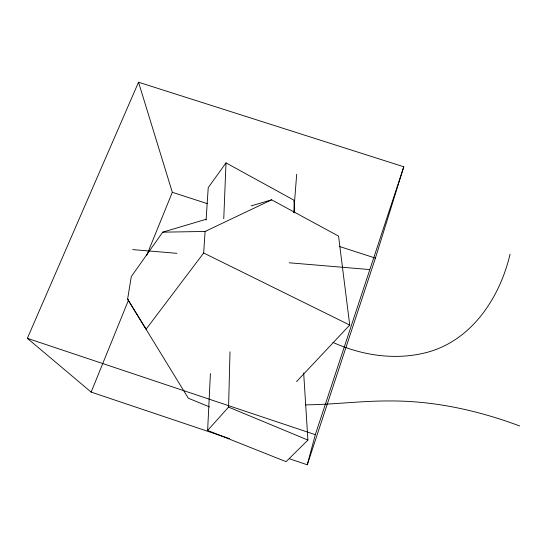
<?xml version="1.0" encoding="UTF-8"?>
<svg xmlns="http://www.w3.org/2000/svg" width="547" height="547" viewBox="0 0 547 547"><rect width="100%" height="100%" fill="white"/><g stroke="black" fill="none" stroke-linecap="round" stroke-linejoin="round"><path stroke-width="0.82" d="M303.674 372.999L307.906 440.062L286.088 461.675L207.634 430.448L228.571 407.105L230.007 351.817M223.757 218.759L226.007 162.883L293.883 200.154L294.71 212.913M207.634 430.448L210.41 373.58M206.089 219.99L208.229 187.621L226.007 162.883M206.164 219.265L162.705 232.174L131.28 276.604L127.608 299.168L146.076 329.219L203.669 252.994L205.098 231.449L271.627 199.826L338.552 236.119L349.731 325.068L296.57 381.574M293.691 212.674L296.679 174.349M289.459 458.789L307.27 464.779L315.318 434.674L403.789 166.773L138.528 82.221L27.35 338.326L91.144 392.096L229.562 438.646M307.27 464.779L375.399 258.116L403.789 166.773M510.043 254.232C499.999 297.096 472.362 339.851 427.87 352.138C396.363 360.726 362.381 355.707 332.945 342.381M91.144 392.096L128.682 299.701M146.651 255.476L172.319 192.298L138.528 82.221M251.176 205.898L271.627 199.826M162.705 232.174L205.098 231.449M305.5 404.855C333.362 404.602 361.082 400.848 388.965 400.958C433.668 400.609 477.907 410.373 519.65 425.949M132.668 249.596L176.913 253.323M289.24 262.786L369.225 269.521M172.319 192.298L207.251 203.621M339.653 246.533L375.399 258.116M27.35 338.326L315.318 434.674M209.515 406.92L188.298 398.202L127.608 299.168M228.571 407.105L307.906 440.062M203.669 252.994L349.731 325.068"/></g></svg>
